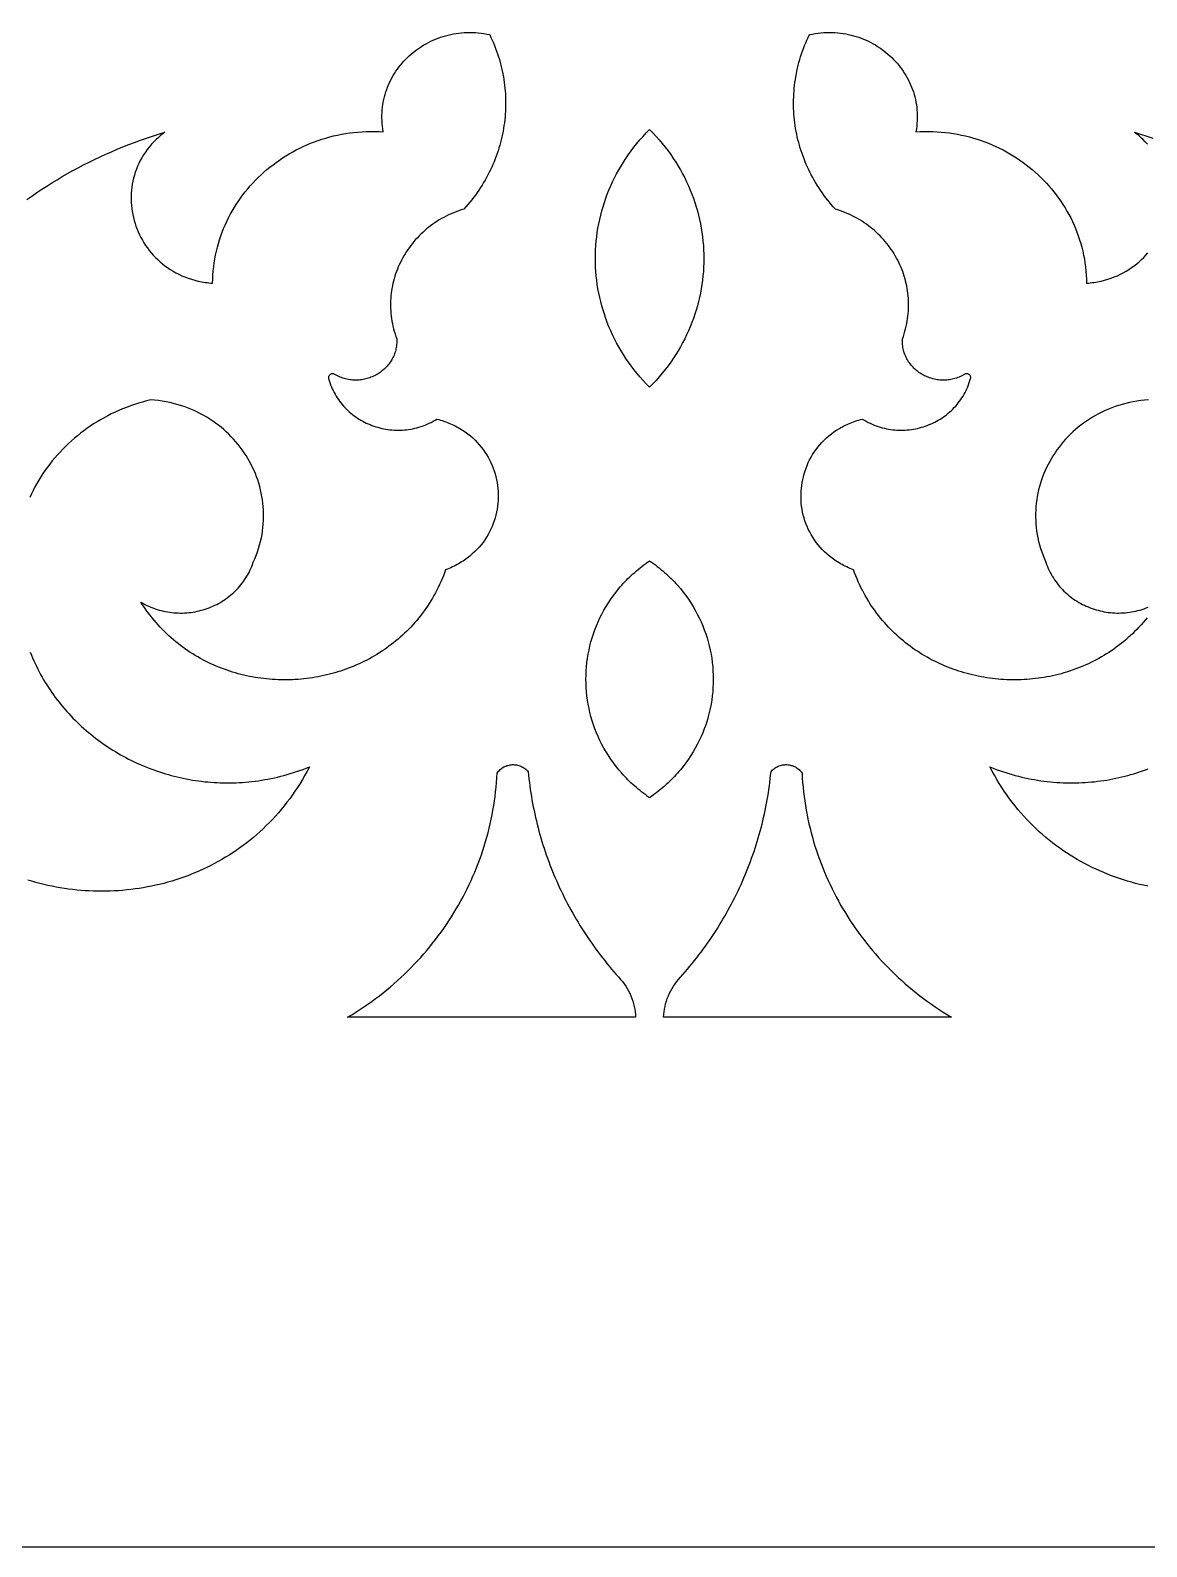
# Model space of a CAD drawing. Extents: x -167 to 167, y -60 to 60.
# Drawn here: x -65.1 to -22.9, y -60 to -2.7 of the extents above; entities that cross this region are included whole.
import ezdxf

# ---------------------------------------------------------------- set-up
doc = ezdxf.new("R2010")
doc.units = 0
doc.header["$MEASUREMENT"] = 0
doc.layers.add('LAYER_1', color=18, linetype='CONTINUOUS')

msp = doc.modelspace()

# ---------------------------------------------------------------- linework, layer by layer
at = {"layer": 'LAYER_1'}
for points in [[(166.732, -60), (166.732, 60), (-166.732, 60), (-166.732, -60)], [(-41.558, -6.59), (-41.436, -6.721), (-41.318, -6.854), (-41.204, -6.989), (-41.094, -7.126), (-40.988, -7.265), (-40.886, -7.406), (-40.788, -7.548), (-40.694, -7.693), (-40.604, -7.839), (-40.518, -7.987), (-40.436, -8.136), (-40.358, -8.287), (-40.284, -8.439), (-40.214, -8.592), (-40.148, -8.747), (-40.086, -8.902), (-40.028, -9.059), (-39.974, -9.217), (-39.924, -9.376), (-39.878, -9.536), (-39.836, -9.696), (-39.798, -9.857), (-39.764, -10.019), (-39.733, -10.182), (-39.707, -10.345), (-39.685, -10.508), (-39.667, -10.672), (-39.653, -10.836), (-39.643, -11), (-39.637, -11.165), (-39.635, -11.329), (-39.637, -11.494), (-39.643, -11.658), (-39.653, -11.822), (-39.667, -11.986), (-39.685, -12.15), (-39.707, -12.314), (-39.733, -12.477), (-39.764, -12.639), (-39.798, -12.801), (-39.836, -12.962), (-39.878, -13.123), (-39.924, -13.282), (-39.974, -13.441), (-40.028, -13.599), (-40.086, -13.756), (-40.148, -13.912), (-40.214, -14.066), (-40.284, -14.22), (-40.358, -14.372), (-40.436, -14.522), (-40.518, -14.672), (-40.604, -14.819), (-40.694, -14.965), (-40.788, -15.11), (-40.886, -15.253), (-40.988, -15.393), (-41.094, -15.532), (-41.204, -15.669), (-41.318, -15.804), (-41.436, -15.937), (-41.558, -16.068), (-41.684, -16.197), (-41.81, -16.068), (-41.932, -15.937), (-42.05, -15.804), (-42.165, -15.669), (-42.275, -15.532), (-42.381, -15.393), (-42.483, -15.253), (-42.581, -15.11), (-42.675, -14.965), (-42.765, -14.819), (-42.851, -14.672), (-42.933, -14.522), (-43.011, -14.372), (-43.085, -14.22), (-43.155, -14.066), (-43.221, -13.912), (-43.283, -13.756), (-43.341, -13.599), (-43.395, -13.441), (-43.445, -13.282), (-43.491, -13.123), (-43.533, -12.962), (-43.571, -12.801), (-43.605, -12.639), (-43.635, -12.477), (-43.661, -12.314), (-43.683, -12.15), (-43.701, -11.986), (-43.715, -11.822), (-43.725, -11.658), (-43.731, -11.494), (-43.733, -11.329), (-43.731, -11.165), (-43.725, -11), (-43.715, -10.836), (-43.701, -10.672), (-43.683, -10.508), (-43.661, -10.345), (-43.635, -10.182), (-43.605, -10.019), (-43.571, -9.857), (-43.533, -9.696), (-43.491, -9.536), (-43.445, -9.376), (-43.395, -9.217), (-43.341, -9.059), (-43.283, -8.902), (-43.221, -8.747), (-43.155, -8.592), (-43.085, -8.439), (-43.011, -8.287), (-42.933, -8.136), (-42.851, -7.987), (-42.765, -7.839), (-42.675, -7.693), (-42.581, -7.548), (-42.483, -7.406), (-42.381, -7.265), (-42.275, -7.126), (-42.165, -6.989), (-42.05, -6.854), (-41.932, -6.721), (-41.81, -6.59), (-41.684, -6.462)], [(-41.61, -22.804), (-41.536, -22.857), (-41.464, -22.91), (-41.393, -22.964), (-41.323, -23.02), (-41.254, -23.076), (-41.187, -23.132), (-41.12, -23.19), (-41.055, -23.248), (-40.991, -23.307), (-40.928, -23.367), (-40.867, -23.427), (-40.806, -23.488), (-40.747, -23.55), (-40.689, -23.613), (-40.632, -23.676), (-40.521, -23.804), (-40.415, -23.935), (-40.314, -24.068), (-40.218, -24.204), (-40.126, -24.342), (-40.039, -24.481), (-39.957, -24.623), (-39.88, -24.767), (-39.807, -24.912), (-39.739, -25.059), (-39.675, -25.208), (-39.617, -25.358), (-39.562, -25.509), (-39.513, -25.661), (-39.468, -25.815), (-39.429, -25.969), (-39.393, -26.125), (-39.363, -26.281), (-39.337, -26.438), (-39.316, -26.595), (-39.299, -26.753), (-39.288, -26.911), (-39.281, -27.069), (-39.278, -27.228), (-39.281, -27.386), (-39.288, -27.545), (-39.299, -27.703), (-39.316, -27.861), (-39.337, -28.018), (-39.363, -28.175), (-39.393, -28.331), (-39.429, -28.486), (-39.468, -28.641), (-39.513, -28.794), (-39.562, -28.947), (-39.617, -29.098), (-39.675, -29.248), (-39.739, -29.397), (-39.807, -29.544), (-39.88, -29.689), (-39.957, -29.833), (-40.039, -29.974), (-40.126, -30.114), (-40.218, -30.252), (-40.314, -30.387), (-40.415, -30.521), (-40.521, -30.652), (-40.576, -30.716), (-40.632, -30.78), (-40.689, -30.843), (-40.747, -30.906), (-40.806, -30.968), (-40.867, -31.029), (-40.928, -31.089), (-40.991, -31.149), (-41.055, -31.208), (-41.12, -31.266), (-41.187, -31.324), (-41.254, -31.38), (-41.323, -31.436), (-41.393, -31.491), (-41.464, -31.546), (-41.536, -31.599), (-41.61, -31.652), (-41.684, -31.703), (-41.759, -31.652), (-41.832, -31.599), (-41.905, -31.546), (-41.976, -31.491), (-42.046, -31.436), (-42.114, -31.38), (-42.182, -31.324), (-42.248, -31.266), (-42.313, -31.208), (-42.378, -31.149), (-42.44, -31.089), (-42.502, -31.029), (-42.563, -30.968), (-42.622, -30.906), (-42.68, -30.843), (-42.737, -30.78), (-42.847, -30.652), (-42.953, -30.521), (-43.054, -30.387), (-43.151, -30.252), (-43.242, -30.114), (-43.329, -29.974), (-43.411, -29.833), (-43.489, -29.689), (-43.562, -29.544), (-43.63, -29.397), (-43.693, -29.248), (-43.752, -29.098), (-43.806, -28.947), (-43.856, -28.794), (-43.9, -28.641), (-43.94, -28.486), (-43.975, -28.331), (-44.006, -28.175), (-44.032, -28.018), (-44.053, -27.861), (-44.069, -27.703), (-44.081, -27.545), (-44.088, -27.386), (-44.09, -27.228), (-44.088, -27.069), (-44.081, -26.911), (-44.069, -26.753), (-44.053, -26.595), (-44.032, -26.438), (-44.006, -26.281), (-43.975, -26.125), (-43.94, -25.969), (-43.9, -25.815), (-43.856, -25.661), (-43.806, -25.509), (-43.752, -25.358), (-43.693, -25.208), (-43.63, -25.059), (-43.562, -24.912), (-43.489, -24.767), (-43.411, -24.623), (-43.329, -24.481), (-43.242, -24.342), (-43.151, -24.204), (-43.054, -24.068), (-42.953, -23.935), (-42.847, -23.804), (-42.793, -23.74), (-42.737, -23.676), (-42.68, -23.613), (-42.622, -23.55), (-42.563, -23.488), (-42.502, -23.427), (-42.44, -23.367), (-42.378, -23.307), (-42.313, -23.248), (-42.248, -23.19), (-42.182, -23.132), (-42.114, -23.076), (-42.046, -23.02), (-41.976, -22.964), (-41.905, -22.91), (-41.832, -22.857), (-41.759, -22.804), (-41.684, -22.752)], [(-46.792, -30.456), (-46.751, -30.46), (-46.709, -30.466), (-46.668, -30.474), (-46.628, -30.485), (-46.588, -30.498), (-46.549, -30.513), (-46.511, -30.531), (-46.473, -30.551), (-46.437, -30.573), (-46.401, -30.598), (-46.368, -30.625), (-46.335, -30.655), (-46.304, -30.686), (-46.274, -30.72), (-46.261, -30.855), (-46.246, -30.989), (-46.23, -31.123), (-46.213, -31.256), (-46.194, -31.39), (-46.174, -31.523), (-46.153, -31.655), (-46.13, -31.788), (-46.106, -31.92), (-46.08, -32.052), (-46.054, -32.184), (-46.025, -32.315), (-45.996, -32.446), (-45.965, -32.576), (-45.933, -32.707), (-45.9, -32.837), (-45.866, -32.966), (-45.83, -33.095), (-45.793, -33.224), (-45.754, -33.353), (-45.715, -33.481), (-45.674, -33.608), (-45.631, -33.735), (-45.588, -33.862), (-45.543, -33.989), (-45.497, -34.114), (-45.45, -34.24), (-45.401, -34.365), (-45.351, -34.489), (-45.3, -34.614), (-45.248, -34.737), (-45.194, -34.86), (-45.14, -34.983), (-45.084, -35.105), (-45.027, -35.226), (-44.968, -35.347), (-44.908, -35.468), (-44.848, -35.588), (-44.785, -35.707), (-44.722, -35.826), (-44.658, -35.944), (-44.592, -36.062), (-44.525, -36.179), (-44.457, -36.296), (-44.388, -36.412), (-44.317, -36.527), (-44.246, -36.642), (-44.173, -36.756), (-44.099, -36.869), (-44.024, -36.982), (-43.947, -37.094), (-43.87, -37.205), (-43.791, -37.316), (-43.712, -37.426), (-43.631, -37.535), (-43.549, -37.644), (-43.465, -37.752), (-43.381, -37.859), (-43.295, -37.966), (-43.209, -38.072), (-43.121, -38.177), (-43.032, -38.281), (-42.942, -38.385), (-42.851, -38.487), (-42.78, -38.567), (-42.712, -38.649), (-42.649, -38.734), (-42.589, -38.821), (-42.534, -38.91), (-42.483, -39.001), (-42.436, -39.094), (-42.393, -39.19), (-42.355, -39.286), (-42.321, -39.385), (-42.292, -39.485), (-42.267, -39.586), (-42.246, -39.688), (-42.231, -39.791), (-42.22, -39.895), (-42.214, -40), (-53.098, -40), (-52.942, -39.905), (-52.787, -39.809), (-52.635, -39.71), (-52.484, -39.609), (-52.335, -39.507), (-52.188, -39.402), (-52.043, -39.295), (-51.9, -39.186), (-51.759, -39.076), (-51.62, -38.963), (-51.482, -38.849), (-51.347, -38.732), (-51.214, -38.614), (-51.082, -38.494), (-50.953, -38.373), (-50.826, -38.249), (-50.701, -38.124), (-50.578, -37.997), (-50.457, -37.869), (-50.338, -37.738), (-50.222, -37.607), (-50.107, -37.473), (-49.995, -37.338), (-49.885, -37.202), (-49.777, -37.064), (-49.671, -36.924), (-49.567, -36.783), (-49.466, -36.641), (-49.367, -36.497), (-49.27, -36.352), (-49.176, -36.205), (-49.084, -36.058), (-48.994, -35.908), (-48.906, -35.758), (-48.821, -35.606), (-48.738, -35.453), (-48.658, -35.299), (-48.58, -35.144), (-48.505, -34.987), (-48.431, -34.829), (-48.361, -34.671), (-48.292, -34.511), (-48.227, -34.35), (-48.163, -34.188), (-48.103, -34.025), (-48.045, -33.861), (-47.989, -33.696), (-47.936, -33.531), (-47.885, -33.364), (-47.837, -33.196), (-47.792, -33.028), (-47.749, -32.859), (-47.709, -32.689), (-47.672, -32.518), (-47.637, -32.347), (-47.605, -32.175), (-47.576, -32.002), (-47.549, -31.828), (-47.525, -31.654), (-47.504, -31.479), (-47.486, -31.304), (-47.47, -31.128), (-47.457, -30.951), (-47.447, -30.774), (-47.421, -30.738), (-47.394, -30.703), (-47.364, -30.671), (-47.333, -30.641), (-47.3, -30.613), (-47.266, -30.587), (-47.231, -30.564), (-47.195, -30.543), (-47.157, -30.524), (-47.119, -30.507), (-47.08, -30.493), (-47.04, -30.481), (-46.999, -30.471), (-46.958, -30.463), (-46.917, -30.458), (-46.875, -30.455), (-46.834, -30.454)], [(-36.493, -30.455), (-36.452, -30.458), (-36.41, -30.463), (-36.369, -30.471), (-36.329, -30.481), (-36.289, -30.493), (-36.25, -30.507), (-36.212, -30.524), (-36.174, -30.543), (-36.138, -30.564), (-36.102, -30.587), (-36.068, -30.613), (-36.036, -30.641), (-36.005, -30.671), (-35.975, -30.703), (-35.947, -30.738), (-35.922, -30.774), (-35.912, -30.951), (-35.899, -31.128), (-35.883, -31.304), (-35.865, -31.479), (-35.844, -31.654), (-35.82, -31.828), (-35.793, -32.002), (-35.764, -32.175), (-35.732, -32.347), (-35.697, -32.518), (-35.659, -32.689), (-35.619, -32.859), (-35.577, -33.028), (-35.531, -33.196), (-35.483, -33.364), (-35.433, -33.531), (-35.38, -33.696), (-35.324, -33.861), (-35.266, -34.025), (-35.205, -34.188), (-35.142, -34.35), (-35.076, -34.511), (-35.008, -34.671), (-34.937, -34.829), (-34.864, -34.987), (-34.789, -35.144), (-34.711, -35.299), (-34.63, -35.453), (-34.547, -35.606), (-34.462, -35.758), (-34.375, -35.908), (-34.285, -36.058), (-34.193, -36.205), (-34.098, -36.352), (-34.002, -36.497), (-33.903, -36.641), (-33.801, -36.783), (-33.698, -36.924), (-33.592, -37.064), (-33.484, -37.202), (-33.374, -37.338), (-33.262, -37.473), (-33.147, -37.607), (-33.03, -37.738), (-32.912, -37.869), (-32.791, -37.997), (-32.668, -38.124), (-32.543, -38.249), (-32.415, -38.373), (-32.286, -38.494), (-32.155, -38.614), (-32.022, -38.732), (-31.886, -38.849), (-31.749, -38.963), (-31.61, -39.076), (-31.469, -39.186), (-31.326, -39.295), (-31.18, -39.402), (-31.034, -39.507), (-30.885, -39.609), (-30.734, -39.71), (-30.581, -39.809), (-30.427, -39.905), (-30.271, -40), (-41.155, -40), (-41.149, -39.895), (-41.138, -39.791), (-41.122, -39.688), (-41.102, -39.586), (-41.077, -39.485), (-41.048, -39.385), (-41.014, -39.286), (-40.976, -39.19), (-40.933, -39.094), (-40.886, -39.001), (-40.835, -38.91), (-40.78, -38.821), (-40.72, -38.734), (-40.657, -38.649), (-40.589, -38.567), (-40.518, -38.487), (-40.426, -38.385), (-40.336, -38.281), (-40.248, -38.177), (-40.16, -38.072), (-40.073, -37.966), (-39.988, -37.859), (-39.903, -37.752), (-39.82, -37.644), (-39.738, -37.535), (-39.657, -37.426), (-39.577, -37.316), (-39.499, -37.205), (-39.421, -37.094), (-39.345, -36.982), (-39.27, -36.869), (-39.196, -36.756), (-39.123, -36.642), (-39.051, -36.527), (-38.981, -36.412), (-38.912, -36.296), (-38.844, -36.179), (-38.777, -36.062), (-38.711, -35.944), (-38.646, -35.826), (-38.583, -35.707), (-38.521, -35.588), (-38.46, -35.468), (-38.401, -35.347), (-38.342, -35.226), (-38.285, -35.105), (-38.229, -34.983), (-38.174, -34.86), (-38.121, -34.737), (-38.068, -34.614), (-38.017, -34.489), (-37.968, -34.365), (-37.919, -34.24), (-37.872, -34.114), (-37.826, -33.989), (-37.781, -33.862), (-37.737, -33.735), (-37.695, -33.608), (-37.654, -33.481), (-37.614, -33.353), (-37.576, -33.224), (-37.539, -33.095), (-37.503, -32.966), (-37.468, -32.837), (-37.435, -32.707), (-37.403, -32.576), (-37.373, -32.446), (-37.343, -32.315), (-37.315, -32.184), (-37.288, -32.052), (-37.263, -31.92), (-37.239, -31.788), (-37.216, -31.655), (-37.195, -31.523), (-37.175, -31.39), (-37.156, -31.256), (-37.138, -31.123), (-37.122, -30.989), (-37.108, -30.855), (-37.094, -30.72), (-37.065, -30.686), (-37.034, -30.655), (-37.001, -30.625), (-36.967, -30.598), (-36.932, -30.573), (-36.896, -30.551), (-36.858, -30.531), (-36.82, -30.513), (-36.781, -30.498), (-36.741, -30.485), (-36.7, -30.474), (-36.659, -30.466), (-36.618, -30.46), (-36.577, -30.456), (-36.535, -30.454)]]:
    msp.add_lwpolyline(points, close=True, dxfattribs=at)
for points in [[(-65.223, -9.1), (-65.038, -8.971), (-64.851, -8.843), (-64.663, -8.718), (-64.472, -8.594), (-64.279, -8.473), (-64.084, -8.355), (-63.887, -8.238), (-63.688, -8.124), (-63.488, -8.012), (-63.285, -7.903), (-63.08, -7.796), (-62.873, -7.691), (-62.665, -7.589), (-62.454, -7.489), (-62.242, -7.392), (-62.027, -7.297), (-61.811, -7.205), (-61.593, -7.115), (-61.373, -7.028), (-61.151, -6.944), (-60.927, -6.862), (-60.702, -6.783), (-60.475, -6.706), (-60.245, -6.632), (-60.015, -6.561), (-60.07, -6.604), (-60.124, -6.647), (-60.176, -6.691), (-60.227, -6.736), (-60.277, -6.781), (-60.326, -6.827), (-60.42, -6.921), (-60.509, -7.016), (-60.592, -7.114), (-60.671, -7.214), (-60.745, -7.316), (-60.813, -7.419), (-60.877, -7.525), (-60.937, -7.631), (-60.991, -7.739), (-61.041, -7.849), (-61.086, -7.959), (-61.126, -8.071), (-61.162, -8.183), (-61.193, -8.296), (-61.22, -8.41), (-61.242, -8.525), (-61.259, -8.639), (-61.273, -8.754), (-61.282, -8.87), (-61.286, -8.985), (-61.286, -9.1), (-61.282, -9.216), (-61.274, -9.33), (-61.261, -9.445), (-61.245, -9.559), (-61.224, -9.672), (-61.199, -9.784), (-61.17, -9.896), (-61.137, -10.006), (-61.101, -10.115), (-61.06, -10.223), (-61.015, -10.33), (-60.967, -10.435), (-60.914, -10.539), (-60.858, -10.64), (-60.798, -10.74), (-60.735, -10.838), (-60.668, -10.933), (-60.597, -11.027), (-60.523, -11.118), (-60.445, -11.206), (-60.363, -11.292), (-60.279, -11.375), (-60.19, -11.456), (-60.099, -11.533), (-60.004, -11.607), (-59.906, -11.678), (-59.804, -11.746), (-59.699, -11.81), (-59.591, -11.871), (-59.48, -11.928), (-59.366, -11.981), (-59.249, -12.03), (-59.128, -12.075), (-59.005, -12.116), (-58.879, -12.152), (-58.749, -12.185), (-58.684, -12.199), (-58.617, -12.212), (-58.55, -12.224), (-58.482, -12.235), (-58.414, -12.245), (-58.345, -12.253), (-58.275, -12.26), (-58.204, -12.266), (-58.2, -12.11), (-58.192, -11.956), (-58.18, -11.803), (-58.163, -11.65), (-58.143, -11.499), (-58.118, -11.35), (-58.09, -11.201), (-58.058, -11.054), (-58.022, -10.909), (-57.982, -10.765), (-57.938, -10.622), (-57.891, -10.481), (-57.84, -10.342), (-57.786, -10.204), (-57.728, -10.069), (-57.667, -9.935), (-57.602, -9.802), (-57.534, -9.672), (-57.462, -9.543), (-57.388, -9.417), (-57.31, -9.292), (-57.229, -9.17), (-57.145, -9.05), (-57.059, -8.932), (-56.969, -8.816), (-56.876, -8.702), (-56.78, -8.591), (-56.682, -8.482), (-56.581, -8.375), (-56.477, -8.271), (-56.371, -8.17), (-56.262, -8.071), (-56.15, -7.974), (-56.036, -7.881), (-55.92, -7.789), (-55.801, -7.701), (-55.681, -7.616), (-55.557, -7.533), (-55.432, -7.453), (-55.305, -7.376), (-55.175, -7.303), (-55.043, -7.232), (-54.91, -7.164), (-54.774, -7.1), (-54.637, -7.038), (-54.498, -6.98), (-54.357, -6.925), (-54.215, -6.874), (-54.07, -6.826), (-53.925, -6.781), (-53.777, -6.74), (-53.629, -6.702), (-53.479, -6.668), (-53.327, -6.638), (-53.174, -6.611), (-53.02, -6.588), (-52.865, -6.569), (-52.709, -6.553), (-52.551, -6.541), (-52.393, -6.534), (-52.233, -6.53), (-52.073, -6.53), (-51.912, -6.535), (-51.75, -6.543), (-51.767, -6.438), (-51.781, -6.333), (-51.792, -6.229), (-51.798, -6.125), (-51.802, -6.023), (-51.802, -5.92), (-51.798, -5.819), (-51.791, -5.718), (-51.781, -5.619), (-51.768, -5.52), (-51.752, -5.422), (-51.732, -5.325), (-51.709, -5.229), (-51.684, -5.134), (-51.655, -5.041), (-51.623, -4.948), (-51.589, -4.857), (-51.552, -4.768), (-51.512, -4.679), (-51.469, -4.592), (-51.424, -4.506), (-51.376, -4.422), (-51.326, -4.34), (-51.273, -4.258), (-51.217, -4.179), (-51.16, -4.101), (-51.1, -4.025), (-51.037, -3.951), (-50.973, -3.879), (-50.906, -3.808), (-50.837, -3.74), (-50.767, -3.673), (-50.694, -3.609), (-50.619, -3.546), (-50.542, -3.486), (-50.464, -3.427), (-50.383, -3.371), (-50.301, -3.318), (-50.217, -3.266), (-50.132, -3.217), (-50.045, -3.171), (-49.957, -3.126), (-49.867, -3.085), (-49.775, -3.045), (-49.682, -3.009), (-49.588, -2.975), (-49.493, -2.944), (-49.396, -2.915), (-49.299, -2.89), (-49.2, -2.867), (-49.1, -2.847), (-48.999, -2.83), (-48.897, -2.816), (-48.794, -2.805), (-48.691, -2.797), (-48.586, -2.793), (-48.481, -2.791), (-48.376, -2.793), (-48.269, -2.798), (-48.162, -2.806), (-48.055, -2.818), (-47.947, -2.833), (-47.839, -2.852), (-47.73, -2.874), (-47.68, -2.977), (-47.633, -3.08), (-47.588, -3.184), (-47.545, -3.288), (-47.504, -3.393), (-47.466, -3.498), (-47.429, -3.604), (-47.394, -3.71), (-47.362, -3.817), (-47.332, -3.924), (-47.303, -4.031), (-47.277, -4.139), (-47.253, -4.246), (-47.231, -4.354), (-47.211, -4.463), (-47.194, -4.571), (-47.178, -4.68), (-47.164, -4.788), (-47.153, -4.897), (-47.143, -5.006), (-47.136, -5.115), (-47.13, -5.224), (-47.127, -5.333), (-47.126, -5.442), (-47.126, -5.551), (-47.129, -5.66), (-47.134, -5.768), (-47.141, -5.877), (-47.15, -5.985), (-47.161, -6.093), (-47.174, -6.201), (-47.189, -6.309), (-47.205, -6.416), (-47.224, -6.524), (-47.245, -6.63), (-47.268, -6.737), (-47.293, -6.843), (-47.32, -6.949), (-47.349, -7.054), (-47.38, -7.159), (-47.413, -7.263), (-47.448, -7.367), (-47.484, -7.47), (-47.523, -7.573), (-47.564, -7.675), (-47.607, -7.776), (-47.651, -7.877), (-47.698, -7.977), (-47.746, -8.076), (-47.797, -8.175), (-47.849, -8.273), (-47.904, -8.37), (-47.96, -8.466), (-48.018, -8.562), (-48.078, -8.656), (-48.14, -8.75), (-48.204, -8.843), (-48.27, -8.934), (-48.338, -9.025), (-48.408, -9.115), (-48.479, -9.204), (-48.553, -9.291), (-48.628, -9.378), (-48.706, -9.464), (-48.805, -9.495), (-48.904, -9.529), (-49, -9.565), (-49.096, -9.603), (-49.19, -9.643), (-49.282, -9.686), (-49.372, -9.73), (-49.461, -9.777), (-49.549, -9.825), (-49.635, -9.876), (-49.719, -9.928), (-49.801, -9.982), (-49.882, -10.039), (-49.961, -10.096), (-50.038, -10.156), (-50.114, -10.217), (-50.187, -10.28), (-50.259, -10.345), (-50.329, -10.411), (-50.397, -10.479), (-50.464, -10.548), (-50.528, -10.619), (-50.591, -10.691), (-50.651, -10.765), (-50.71, -10.839), (-50.766, -10.916), (-50.821, -10.993), (-50.874, -11.072), (-50.924, -11.151), (-50.973, -11.232), (-51.019, -11.314), (-51.063, -11.397), (-51.105, -11.482), (-51.145, -11.567), (-51.183, -11.653), (-51.219, -11.739), (-51.252, -11.827), (-51.284, -11.916), (-51.313, -12.005), (-51.339, -12.095), (-51.364, -12.186), (-51.386, -12.277), (-51.405, -12.369), (-51.423, -12.462), (-51.438, -12.555), (-51.45, -12.648), (-51.461, -12.742), (-51.468, -12.837), (-51.474, -12.932), (-51.476, -13.027), (-51.477, -13.122), (-51.474, -13.218), (-51.469, -13.313), (-51.462, -13.409), (-51.452, -13.505), (-51.44, -13.602), (-51.424, -13.698), (-51.406, -13.794), (-51.386, -13.89), (-51.363, -13.986), (-51.337, -14.082), (-51.308, -14.178), (-51.276, -14.273), (-51.242, -14.368), (-51.24, -14.424), (-51.241, -14.478), (-51.243, -14.532), (-51.247, -14.585), (-51.253, -14.638), (-51.261, -14.69), (-51.271, -14.741), (-51.282, -14.791), (-51.296, -14.841), (-51.311, -14.89), (-51.327, -14.938), (-51.346, -14.985), (-51.365, -15.031), (-51.387, -15.076), (-51.41, -15.121), (-51.434, -15.164), (-51.46, -15.207), (-51.487, -15.248), (-51.516, -15.289), (-51.545, -15.328), (-51.577, -15.367), (-51.609, -15.404), (-51.643, -15.44), (-51.677, -15.475), (-51.713, -15.509), (-51.75, -15.542), (-51.788, -15.574), (-51.827, -15.605), (-51.867, -15.634), (-51.908, -15.662), (-51.95, -15.689), (-51.993, -15.714), (-52.036, -15.738), (-52.081, -15.761), (-52.126, -15.783), (-52.172, -15.803), (-52.218, -15.821), (-52.265, -15.839), (-52.313, -15.855), (-52.361, -15.869), (-52.41, -15.882), (-52.459, -15.893), (-52.508, -15.903), (-52.559, -15.911), (-52.609, -15.918), (-52.66, -15.923), (-52.711, -15.927), (-52.762, -15.928), (-52.813, -15.929), (-52.865, -15.927), (-52.917, -15.924), (-52.968, -15.919), (-53.02, -15.912), (-53.072, -15.904), (-53.124, -15.893), (-53.176, -15.881), (-53.228, -15.867), (-53.279, -15.852), (-53.331, -15.834), (-53.382, -15.814), (-53.433, -15.793), (-53.484, -15.769), (-53.534, -15.744), (-53.584, -15.716), (-53.605, -15.704), (-53.627, -15.695), (-53.65, -15.69), (-53.672, -15.688), (-53.694, -15.69), (-53.715, -15.694), (-53.736, -15.702), (-53.755, -15.712), (-53.772, -15.725), (-53.787, -15.74), (-53.8, -15.757), (-53.81, -15.775), (-53.818, -15.796), (-53.822, -15.818), (-53.822, -15.841), (-53.818, -15.864), (-53.795, -15.944), (-53.77, -16.023), (-53.743, -16.1), (-53.713, -16.176), (-53.681, -16.25), (-53.647, -16.323), (-53.611, -16.394), (-53.573, -16.464), (-53.533, -16.532), (-53.491, -16.598), (-53.448, -16.664), (-53.402, -16.727), (-53.354, -16.789), (-53.305, -16.849), (-53.254, -16.908), (-53.202, -16.965), (-53.148, -17.021), (-53.092, -17.074), (-53.035, -17.126), (-52.976, -17.176), (-52.917, -17.225), (-52.855, -17.272), (-52.793, -17.317), (-52.729, -17.36), (-52.664, -17.401), (-52.598, -17.441), (-52.53, -17.478), (-52.462, -17.514), (-52.393, -17.548), (-52.323, -17.58), (-52.251, -17.61), (-52.179, -17.638), (-52.107, -17.664), (-52.033, -17.688), (-51.959, -17.71), (-51.884, -17.731), (-51.808, -17.749), (-51.732, -17.765), (-51.656, -17.779), (-51.579, -17.79), (-51.501, -17.8), (-51.424, -17.808), (-51.345, -17.813), (-51.267, -17.816), (-51.189, -17.818), (-51.11, -17.816), (-51.031, -17.813), (-50.952, -17.807), (-50.873, -17.8), (-50.794, -17.789), (-50.716, -17.777), (-50.637, -17.762), (-50.559, -17.745), (-50.48, -17.726), (-50.402, -17.704), (-50.325, -17.68), (-50.248, -17.653), (-50.171, -17.624), (-50.094, -17.593), (-50.019, -17.559), (-49.943, -17.522), (-49.869, -17.483), (-49.795, -17.442), (-49.722, -17.398), (-49.654, -17.416), (-49.587, -17.436), (-49.521, -17.456), (-49.457, -17.478), (-49.393, -17.5), (-49.33, -17.524), (-49.268, -17.549), (-49.207, -17.575), (-49.147, -17.601), (-49.088, -17.629), (-49.03, -17.658), (-48.974, -17.688), (-48.918, -17.718), (-48.863, -17.75), (-48.756, -17.816), (-48.653, -17.885), (-48.554, -17.958), (-48.46, -18.034), (-48.369, -18.113), (-48.282, -18.195), (-48.2, -18.28), (-48.121, -18.367), (-48.046, -18.457), (-47.976, -18.55), (-47.91, -18.645), (-47.847, -18.741), (-47.789, -18.84), (-47.735, -18.941), (-47.685, -19.043), (-47.639, -19.147), (-47.597, -19.253), (-47.559, -19.359), (-47.526, -19.467), (-47.496, -19.576), (-47.471, -19.686), (-47.45, -19.797), (-47.433, -19.908), (-47.42, -20.02), (-47.412, -20.132), (-47.407, -20.244), (-47.407, -20.357), (-47.411, -20.469), (-47.42, -20.581), (-47.432, -20.693), (-47.449, -20.804), (-47.47, -20.915), (-47.495, -21.025), (-47.524, -21.134), (-47.558, -21.243), (-47.596, -21.35), (-47.638, -21.455), (-47.685, -21.56), (-47.736, -21.663), (-47.791, -21.764), (-47.85, -21.863), (-47.914, -21.96), (-47.982, -22.056), (-48.054, -22.149), (-48.131, -22.239), (-48.212, -22.328), (-48.298, -22.413), (-48.388, -22.496), (-48.482, -22.576), (-48.58, -22.652), (-48.631, -22.69), (-48.683, -22.726), (-48.736, -22.762), (-48.791, -22.796), (-48.846, -22.83), (-48.902, -22.863), (-48.96, -22.895), (-49.019, -22.926), (-49.078, -22.957), (-49.139, -22.986), (-49.201, -23.014), (-49.264, -23.042), (-49.328, -23.068), (-49.394, -23.093), (-49.436, -23.208), (-49.48, -23.321), (-49.525, -23.432), (-49.573, -23.542), (-49.622, -23.651), (-49.674, -23.758), (-49.726, -23.863), (-49.781, -23.967), (-49.837, -24.069), (-49.895, -24.17), (-49.955, -24.269), (-50.016, -24.366), (-50.079, -24.462), (-50.143, -24.557), (-50.209, -24.649), (-50.276, -24.741), (-50.345, -24.83), (-50.415, -24.918), (-50.487, -25.005), (-50.56, -25.09), (-50.635, -25.173), (-50.71, -25.255), (-50.788, -25.335), (-50.866, -25.414), (-50.946, -25.491), (-51.026, -25.566), (-51.109, -25.64), (-51.192, -25.712), (-51.276, -25.782), (-51.362, -25.851), (-51.448, -25.918), (-51.536, -25.984), (-51.625, -26.048), (-51.715, -26.111), (-51.805, -26.171), (-51.897, -26.231), (-51.99, -26.288), (-52.084, -26.344), (-52.178, -26.398), (-52.273, -26.451), (-52.37, -26.502), (-52.467, -26.551), (-52.564, -26.599), (-52.663, -26.645), (-52.762, -26.689), (-52.862, -26.732), (-52.963, -26.773), (-53.064, -26.812), (-53.166, -26.85), (-53.268, -26.886), (-53.372, -26.92), (-53.475, -26.953), (-53.579, -26.984), (-53.684, -27.013), (-53.789, -27.041), (-53.895, -27.067), (-54, -27.091), (-54.107, -27.114), (-54.213, -27.134), (-54.32, -27.154), (-54.428, -27.171), (-54.535, -27.187), (-54.643, -27.201), (-54.751, -27.213), (-54.86, -27.224), (-54.968, -27.233), (-55.077, -27.24), (-55.185, -27.245), (-55.294, -27.249), (-55.403, -27.251), (-55.512, -27.251), (-55.621, -27.25), (-55.73, -27.247), (-55.838, -27.242), (-55.947, -27.235), (-56.056, -27.227), (-56.164, -27.217), (-56.273, -27.205), (-56.381, -27.191), (-56.489, -27.176), (-56.597, -27.159), (-56.704, -27.14), (-56.812, -27.119), (-56.919, -27.096), (-57.025, -27.072), (-57.132, -27.046), (-57.237, -27.018), (-57.343, -26.989), (-57.448, -26.958), (-57.553, -26.924), (-57.657, -26.89), (-57.76, -26.853), (-57.863, -26.814), (-57.966, -26.774), (-58.067, -26.732), (-58.169, -26.688), (-58.269, -26.642), (-58.369, -26.595), (-58.468, -26.546), (-58.567, -26.495), (-58.664, -26.442), (-58.761, -26.387), (-58.857, -26.33), (-58.953, -26.272), (-59.047, -26.212), (-59.141, -26.15), (-59.233, -26.086), (-59.325, -26.02), (-59.415, -25.953), (-59.505, -25.883), (-59.594, -25.812), (-59.681, -25.739), (-59.768, -25.664), (-59.853, -25.587), (-59.937, -25.509), (-60.021, -25.428), (-60.103, -25.346), (-60.183, -25.261), (-60.263, -25.175), (-60.341, -25.087), (-60.418, -24.998), (-60.494, -24.906), (-60.568, -24.812), (-60.641, -24.717), (-60.712, -24.62), (-60.782, -24.52), (-60.851, -24.419), (-60.918, -24.316), (-60.843, -24.359), (-60.767, -24.399), (-60.691, -24.437), (-60.614, -24.473), (-60.537, -24.506), (-60.459, -24.536), (-60.381, -24.565), (-60.302, -24.591), (-60.223, -24.614), (-60.143, -24.636), (-60.064, -24.655), (-59.984, -24.671), (-59.904, -24.686), (-59.824, -24.698), (-59.743, -24.708), (-59.663, -24.716), (-59.583, -24.722), (-59.502, -24.725), (-59.422, -24.726), (-59.342, -24.726), (-59.262, -24.723), (-59.183, -24.717), (-59.104, -24.71), (-59.025, -24.701), (-58.946, -24.69), (-58.868, -24.676), (-58.79, -24.661), (-58.713, -24.643), (-58.637, -24.624), (-58.561, -24.603), (-58.485, -24.579), (-58.411, -24.554), (-58.337, -24.527), (-58.264, -24.497), (-58.191, -24.466), (-58.12, -24.433), (-58.049, -24.398), (-57.98, -24.362), (-57.911, -24.323), (-57.844, -24.283), (-57.778, -24.241), (-57.713, -24.197), (-57.649, -24.151), (-57.586, -24.103), (-57.525, -24.054), (-57.464, -24.003), (-57.406, -23.951), (-57.349, -23.896), (-57.293, -23.84), (-57.239, -23.783), (-57.186, -23.723), (-57.135, -23.662), (-57.086, -23.6), (-57.038, -23.536), (-56.992, -23.47), (-56.948, -23.403), (-56.906, -23.334), (-56.865, -23.263), (-56.827, -23.192), (-56.79, -23.118), (-56.756, -23.043), (-56.724, -22.967), (-56.693, -22.889), (-56.665, -22.81), (-56.608, -22.68), (-56.555, -22.548), (-56.507, -22.417), (-56.464, -22.285), (-56.425, -22.153), (-56.391, -22.021), (-56.361, -21.889), (-56.336, -21.756), (-56.315, -21.624), (-56.299, -21.492), (-56.287, -21.36), (-56.279, -21.229), (-56.275, -21.097), (-56.276, -20.967), (-56.28, -20.836), (-56.289, -20.707), (-56.301, -20.578), (-56.318, -20.45), (-56.339, -20.322), (-56.363, -20.196), (-56.391, -20.07), (-56.423, -19.946), (-56.459, -19.822), (-56.498, -19.7), (-56.541, -19.579), (-56.588, -19.46), (-56.638, -19.342), (-56.692, -19.225), (-56.749, -19.11), (-56.81, -18.997), (-56.873, -18.885), (-56.94, -18.776), (-57.011, -18.668), (-57.084, -18.562), (-57.161, -18.458), (-57.241, -18.356), (-57.324, -18.257), (-57.41, -18.16), (-57.499, -18.065), (-57.59, -17.972), (-57.685, -17.882), (-57.783, -17.795), (-57.883, -17.71), (-57.986, -17.628), (-58.091, -17.549), (-58.199, -17.472), (-58.31, -17.399), (-58.424, -17.328), (-58.539, -17.261), (-58.658, -17.197), (-58.778, -17.136), (-58.901, -17.079), (-59.027, -17.024), (-59.154, -16.974), (-59.284, -16.927), (-59.416, -16.883), (-59.55, -16.844), (-59.685, -16.808), (-59.823, -16.776), (-59.963, -16.747), (-60.105, -16.723), (-60.249, -16.703), (-60.394, -16.687), (-60.542, -16.676), (-60.699, -16.714), (-60.855, -16.756), (-61.009, -16.801), (-61.161, -16.849), (-61.311, -16.901), (-61.459, -16.956), (-61.605, -17.014), (-61.75, -17.075), (-61.892, -17.139), (-62.032, -17.206), (-62.17, -17.276), (-62.306, -17.349), (-62.44, -17.425), (-62.572, -17.503), (-62.702, -17.584), (-62.829, -17.668), (-62.954, -17.755), (-63.077, -17.844), (-63.197, -17.935), (-63.315, -18.03), (-63.43, -18.126), (-63.543, -18.225), (-63.654, -18.326), (-63.762, -18.43), (-63.867, -18.536), (-63.97, -18.644), (-64.071, -18.754), (-64.168, -18.866), (-64.263, -18.981), (-64.355, -19.097), (-64.444, -19.215), (-64.531, -19.335), (-64.615, -19.457), (-64.695, -19.581), (-64.773, -19.706), (-64.848, -19.833), (-64.92, -19.962), (-64.989, -20.093), (-65.055, -20.225), (-65.118, -20.358)], [(-22.875, -24.906), (-22.951, -24.998), (-23.028, -25.087), (-23.106, -25.175), (-23.185, -25.261), (-23.266, -25.346), (-23.348, -25.428), (-23.431, -25.509), (-23.515, -25.587), (-23.601, -25.664), (-23.687, -25.739), (-23.775, -25.812), (-23.864, -25.883), (-23.953, -25.953), (-24.044, -26.02), (-24.136, -26.086), (-24.228, -26.15), (-24.322, -26.212), (-24.416, -26.272), (-24.511, -26.33), (-24.607, -26.387), (-24.704, -26.442), (-24.802, -26.495), (-24.9, -26.546), (-25, -26.595), (-25.099, -26.642), (-25.2, -26.688), (-25.301, -26.732), (-25.403, -26.774), (-25.505, -26.814), (-25.608, -26.853), (-25.712, -26.89), (-25.816, -26.924), (-25.921, -26.958), (-26.026, -26.989), (-26.131, -27.018), (-26.237, -27.046), (-26.343, -27.072), (-26.45, -27.096), (-26.557, -27.119), (-26.664, -27.14), (-26.772, -27.159), (-26.88, -27.176), (-26.988, -27.191), (-27.096, -27.205), (-27.204, -27.217), (-27.313, -27.227), (-27.422, -27.235), (-27.53, -27.242), (-27.639, -27.247), (-27.748, -27.25), (-27.857, -27.251), (-27.966, -27.251), (-28.075, -27.249), (-28.183, -27.245), (-28.292, -27.24), (-28.401, -27.233), (-28.509, -27.224), (-28.617, -27.213), (-28.725, -27.201), (-28.833, -27.187), (-28.941, -27.171), (-29.048, -27.154), (-29.155, -27.134), (-29.262, -27.114), (-29.368, -27.091), (-29.474, -27.067), (-29.58, -27.041), (-29.685, -27.013), (-29.789, -26.984), (-29.894, -26.953), (-29.997, -26.92), (-30.1, -26.886), (-30.203, -26.85), (-30.305, -26.812), (-30.406, -26.773), (-30.507, -26.732), (-30.607, -26.689), (-30.706, -26.645), (-30.804, -26.599), (-30.902, -26.551), (-30.999, -26.502), (-31.095, -26.451), (-31.191, -26.398), (-31.285, -26.344), (-31.379, -26.288), (-31.471, -26.231), (-31.563, -26.171), (-31.654, -26.111), (-31.744, -26.048), (-31.833, -25.984), (-31.92, -25.918), (-32.007, -25.851), (-32.092, -25.782), (-32.177, -25.712), (-32.26, -25.64), (-32.342, -25.566), (-32.423, -25.491), (-32.503, -25.414), (-32.581, -25.335), (-32.658, -25.255), (-32.734, -25.173), (-32.808, -25.09), (-32.882, -25.005), (-32.953, -24.918), (-33.023, -24.83), (-33.092, -24.741), (-33.16, -24.649), (-33.225, -24.557), (-33.29, -24.462), (-33.353, -24.366), (-33.414, -24.269), (-33.473, -24.17), (-33.531, -24.069), (-33.588, -23.967), (-33.642, -23.863), (-33.695, -23.758), (-33.746, -23.651), (-33.796, -23.542), (-33.843, -23.432), (-33.889, -23.321), (-33.933, -23.208), (-33.975, -23.093), (-34.04, -23.068), (-34.105, -23.042), (-34.168, -23.014), (-34.23, -22.986), (-34.29, -22.957), (-34.35, -22.926), (-34.409, -22.895), (-34.466, -22.863), (-34.523, -22.83), (-34.578, -22.796), (-34.632, -22.762), (-34.685, -22.726), (-34.737, -22.69), (-34.788, -22.652), (-34.887, -22.576), (-34.981, -22.496), (-35.071, -22.413), (-35.156, -22.328), (-35.238, -22.239), (-35.314, -22.149), (-35.387, -22.056), (-35.455, -21.96), (-35.518, -21.863), (-35.578, -21.764), (-35.633, -21.663), (-35.684, -21.56), (-35.73, -21.455), (-35.773, -21.35), (-35.811, -21.243), (-35.844, -21.134), (-35.874, -21.025), (-35.899, -20.915), (-35.92, -20.804), (-35.937, -20.693), (-35.949, -20.581), (-35.957, -20.469), (-35.961, -20.357), (-35.961, -20.244), (-35.957, -20.132), (-35.948, -20.02), (-35.935, -19.908), (-35.919, -19.797), (-35.897, -19.686), (-35.872, -19.576), (-35.843, -19.467), (-35.809, -19.359), (-35.772, -19.253), (-35.73, -19.147), (-35.684, -19.043), (-35.634, -18.941), (-35.58, -18.84), (-35.521, -18.741), (-35.459, -18.645), (-35.393, -18.55), (-35.322, -18.457), (-35.248, -18.367), (-35.169, -18.28), (-35.086, -18.195), (-35, -18.113), (-34.909, -18.034), (-34.814, -17.958), (-34.715, -17.885), (-34.613, -17.816), (-34.506, -17.75), (-34.451, -17.718), (-34.395, -17.688), (-34.338, -17.658), (-34.28, -17.629), (-34.221, -17.601), (-34.162, -17.575), (-34.101, -17.549), (-34.039, -17.524), (-33.976, -17.5), (-33.912, -17.478), (-33.847, -17.456), (-33.781, -17.436), (-33.715, -17.416), (-33.647, -17.398), (-33.574, -17.442), (-33.5, -17.483), (-33.425, -17.522), (-33.35, -17.559), (-33.274, -17.593), (-33.198, -17.624), (-33.121, -17.653), (-33.044, -17.68), (-32.966, -17.704), (-32.888, -17.726), (-32.81, -17.745), (-32.732, -17.762), (-32.653, -17.777), (-32.574, -17.789), (-32.495, -17.8), (-32.417, -17.807), (-32.338, -17.813), (-32.259, -17.816), (-32.18, -17.818), (-32.102, -17.816), (-32.023, -17.813), (-31.945, -17.808), (-31.867, -17.8), (-31.79, -17.79), (-31.713, -17.779), (-31.636, -17.765), (-31.56, -17.749), (-31.485, -17.731), (-31.41, -17.71), (-31.336, -17.688), (-31.262, -17.664), (-31.189, -17.638), (-31.117, -17.61), (-31.046, -17.58), (-30.976, -17.548), (-30.907, -17.514), (-30.838, -17.478), (-30.771, -17.441), (-30.705, -17.401), (-30.64, -17.36), (-30.576, -17.317), (-30.513, -17.272), (-30.452, -17.225), (-30.392, -17.176), (-30.334, -17.126), (-30.276, -17.074), (-30.221, -17.021), (-30.167, -16.965), (-30.114, -16.908), (-30.063, -16.849), (-30.014, -16.789), (-29.967, -16.727), (-29.921, -16.664), (-29.877, -16.598), (-29.835, -16.532), (-29.795, -16.464), (-29.757, -16.394), (-29.721, -16.323), (-29.687, -16.25), (-29.656, -16.176), (-29.626, -16.1), (-29.599, -16.023), (-29.573, -15.944), (-29.551, -15.864), (-29.547, -15.841), (-29.547, -15.818), (-29.551, -15.796), (-29.558, -15.775), (-29.569, -15.757), (-29.581, -15.74), (-29.597, -15.725), (-29.614, -15.712), (-29.633, -15.702), (-29.653, -15.694), (-29.675, -15.69), (-29.697, -15.688), (-29.719, -15.69), (-29.741, -15.695), (-29.763, -15.704), (-29.785, -15.716), (-29.835, -15.744), (-29.885, -15.769), (-29.936, -15.793), (-29.987, -15.814), (-30.038, -15.834), (-30.089, -15.852), (-30.141, -15.867), (-30.193, -15.881), (-30.244, -15.893), (-30.296, -15.904), (-30.348, -15.912), (-30.4, -15.919), (-30.452, -15.924), (-30.504, -15.927), (-30.555, -15.929), (-30.607, -15.928), (-30.658, -15.927), (-30.709, -15.923), (-30.76, -15.918), (-30.81, -15.911), (-30.86, -15.903), (-30.91, -15.893), (-30.959, -15.882), (-31.008, -15.869), (-31.056, -15.855), (-31.104, -15.839), (-31.151, -15.821), (-31.197, -15.803), (-31.243, -15.783), (-31.288, -15.761), (-31.332, -15.738), (-31.376, -15.714), (-31.418, -15.689), (-31.46, -15.662), (-31.501, -15.634), (-31.541, -15.605), (-31.58, -15.574), (-31.618, -15.542), (-31.655, -15.509), (-31.691, -15.475), (-31.726, -15.44), (-31.76, -15.404), (-31.792, -15.367), (-31.823, -15.328), (-31.853, -15.289), (-31.882, -15.248), (-31.909, -15.207), (-31.935, -15.164), (-31.959, -15.121), (-31.982, -15.076), (-32.003, -15.031), (-32.023, -14.985), (-32.041, -14.938), (-32.058, -14.89), (-32.073, -14.841), (-32.086, -14.791), (-32.098, -14.741), (-32.107, -14.69), (-32.115, -14.638), (-32.121, -14.585), (-32.126, -14.532), (-32.128, -14.478), (-32.128, -14.424), (-32.126, -14.368), (-32.092, -14.273), (-32.061, -14.178), (-32.032, -14.082), (-32.006, -13.986), (-31.983, -13.89), (-31.962, -13.794), (-31.944, -13.698), (-31.929, -13.602), (-31.917, -13.505), (-31.907, -13.409), (-31.899, -13.313), (-31.894, -13.218), (-31.892, -13.122), (-31.892, -13.027), (-31.895, -12.932), (-31.9, -12.837), (-31.908, -12.742), (-31.918, -12.648), (-31.931, -12.555), (-31.946, -12.462), (-31.963, -12.369), (-31.983, -12.277), (-32.005, -12.186), (-32.029, -12.095), (-32.056, -12.005), (-32.085, -11.916), (-32.116, -11.827), (-32.15, -11.739), (-32.185, -11.653), (-32.223, -11.567), (-32.263, -11.482), (-32.305, -11.397), (-32.35, -11.314), (-32.396, -11.232), (-32.445, -11.151), (-32.495, -11.072), (-32.548, -10.993), (-32.602, -10.916), (-32.659, -10.839), (-32.718, -10.765), (-32.778, -10.691), (-32.841, -10.619), (-32.905, -10.548), (-32.971, -10.479), (-33.04, -10.411), (-33.11, -10.345), (-33.181, -10.28), (-33.255, -10.217), (-33.331, -10.156), (-33.408, -10.096), (-33.487, -10.039), (-33.568, -9.982), (-33.65, -9.928), (-33.734, -9.876), (-33.82, -9.825), (-33.907, -9.777), (-33.996, -9.73), (-34.087, -9.686), (-34.179, -9.643), (-34.273, -9.603), (-34.368, -9.565), (-34.465, -9.529), (-34.563, -9.495), (-34.663, -9.464), (-34.74, -9.378), (-34.816, -9.291), (-34.889, -9.204), (-34.961, -9.115), (-35.031, -9.025), (-35.098, -8.934), (-35.164, -8.843), (-35.228, -8.75), (-35.29, -8.656), (-35.35, -8.562), (-35.409, -8.466), (-35.465, -8.37), (-35.519, -8.273), (-35.572, -8.175), (-35.622, -8.076), (-35.671, -7.977), (-35.717, -7.877), (-35.762, -7.776), (-35.805, -7.675), (-35.845, -7.573), (-35.884, -7.47), (-35.921, -7.367), (-35.956, -7.263), (-35.989, -7.159), (-36.02, -7.054), (-36.049, -6.949), (-36.075, -6.843), (-36.1, -6.737), (-36.123, -6.63), (-36.144, -6.524), (-36.163, -6.416), (-36.18, -6.309), (-36.195, -6.201), (-36.208, -6.093), (-36.219, -5.985), (-36.228, -5.877), (-36.235, -5.768), (-36.239, -5.66), (-36.242, -5.551), (-36.243, -5.442), (-36.242, -5.333), (-36.238, -5.224), (-36.233, -5.115), (-36.225, -5.006), (-36.216, -4.897), (-36.204, -4.788), (-36.191, -4.68), (-36.175, -4.571), (-36.157, -4.463), (-36.137, -4.354), (-36.115, -4.246), (-36.091, -4.139), (-36.065, -4.031), (-36.037, -3.924), (-36.007, -3.817), (-35.974, -3.71), (-35.94, -3.604), (-35.903, -3.498), (-35.864, -3.393), (-35.824, -3.288), (-35.781, -3.184), (-35.735, -3.08), (-35.688, -2.977), (-35.639, -2.874), (-35.53, -2.852), (-35.422, -2.833), (-35.314, -2.818), (-35.206, -2.806), (-35.099, -2.798), (-34.993, -2.793), (-34.887, -2.791), (-34.782, -2.793), (-34.678, -2.797), (-34.574, -2.805), (-34.472, -2.816), (-34.37, -2.83), (-34.269, -2.847), (-34.169, -2.867), (-34.07, -2.89), (-33.972, -2.915), (-33.876, -2.944), (-33.78, -2.975), (-33.686, -3.009), (-33.594, -3.045), (-33.502, -3.085), (-33.412, -3.126), (-33.324, -3.171), (-33.237, -3.217), (-33.151, -3.266), (-33.067, -3.318), (-32.985, -3.371), (-32.905, -3.427), (-32.826, -3.486), (-32.75, -3.546), (-32.675, -3.609), (-32.602, -3.673), (-32.531, -3.74), (-32.462, -3.808), (-32.396, -3.879), (-32.331, -3.951), (-32.269, -4.025), (-32.209, -4.101), (-32.151, -4.179), (-32.096, -4.258), (-32.043, -4.34), (-31.993, -4.422), (-31.945, -4.506), (-31.899, -4.592), (-31.857, -4.679), (-31.817, -4.768), (-31.78, -4.857), (-31.745, -4.948), (-31.714, -5.041), (-31.685, -5.134), (-31.659, -5.229), (-31.637, -5.325), (-31.617, -5.422), (-31.601, -5.52), (-31.587, -5.619), (-31.577, -5.718), (-31.57, -5.819), (-31.567, -5.92), (-31.567, -6.023), (-31.57, -6.125), (-31.577, -6.229), (-31.587, -6.333), (-31.601, -6.438), (-31.619, -6.543), (-31.457, -6.535), (-31.296, -6.53), (-31.135, -6.53), (-30.976, -6.534), (-30.817, -6.541), (-30.66, -6.553), (-30.504, -6.569), (-30.348, -6.588), (-30.194, -6.611), (-30.042, -6.638), (-29.89, -6.668), (-29.74, -6.702), (-29.591, -6.74), (-29.444, -6.781), (-29.298, -6.826), (-29.154, -6.874), (-29.012, -6.925), (-28.871, -6.98), (-28.732, -7.038), (-28.594, -7.1), (-28.459, -7.164), (-28.325, -7.232), (-28.194, -7.303), (-28.064, -7.376), (-27.937, -7.453), (-27.811, -7.533), (-27.688, -7.616), (-27.567, -7.701), (-27.449, -7.789), (-27.332, -7.881), (-27.218, -7.974), (-27.107, -8.071), (-26.998, -8.17), (-26.891, -8.271), (-26.788, -8.375), (-26.687, -8.482), (-26.588, -8.591), (-26.493, -8.702), (-26.4, -8.816), (-26.31, -8.932), (-26.223, -9.05), (-26.139, -9.17), (-26.058, -9.292), (-25.981, -9.417), (-25.906, -9.543), (-25.835, -9.672), (-25.767, -9.802), (-25.702, -9.935), (-25.641, -10.069), (-25.583, -10.204), (-25.529, -10.342), (-25.478, -10.481), (-25.43, -10.622), (-25.387, -10.765), (-25.347, -10.909), (-25.311, -11.054), (-25.279, -11.201), (-25.25, -11.35), (-25.226, -11.499), (-25.205, -11.65), (-25.189, -11.803), (-25.177, -11.956), (-25.169, -12.11), (-25.165, -12.266), (-25.094, -12.26), (-25.024, -12.253), (-24.955, -12.245), (-24.886, -12.235), (-24.818, -12.224), (-24.751, -12.212), (-24.685, -12.199), (-24.619, -12.185), (-24.49, -12.152), (-24.364, -12.116), (-24.24, -12.075), (-24.12, -12.03), (-24.003, -11.981), (-23.889, -11.928), (-23.777, -11.871), (-23.669, -11.81), (-23.565, -11.746), (-23.463, -11.678), (-23.365, -11.607), (-23.27, -11.533), (-23.178, -11.456), (-23.09, -11.375), (-23.005, -11.292), (-22.924, -11.206), (-22.846, -11.118)], [(-22.86, -7.016), (-22.949, -6.921), (-23.042, -6.827), (-23.091, -6.781), (-23.141, -6.736), (-23.193, -6.691), (-23.245, -6.647), (-23.299, -6.604), (-23.354, -6.561), (-23.123, -6.632), (-22.894, -6.706), (-22.667, -6.783)], [(-22.827, -16.676), (-22.974, -16.687), (-23.12, -16.703), (-23.263, -16.723), (-23.405, -16.747), (-23.545, -16.776), (-23.683, -16.808), (-23.819, -16.844), (-23.953, -16.883), (-24.085, -16.927), (-24.215, -16.974), (-24.342, -17.024), (-24.467, -17.079), (-24.59, -17.136), (-24.711, -17.197), (-24.829, -17.261), (-24.945, -17.328), (-25.058, -17.399), (-25.169, -17.472), (-25.277, -17.549), (-25.383, -17.628), (-25.486, -17.71), (-25.586, -17.795), (-25.684, -17.882), (-25.778, -17.972), (-25.87, -18.065), (-25.959, -18.16), (-26.045, -18.257), (-26.128, -18.356), (-26.207, -18.458), (-26.284, -18.562), (-26.358, -18.668), (-26.428, -18.776), (-26.495, -18.885), (-26.559, -18.997), (-26.62, -19.11), (-26.677, -19.225), (-26.73, -19.342), (-26.781, -19.46), (-26.827, -19.579), (-26.87, -19.7), (-26.91, -19.822), (-26.945, -19.946), (-26.977, -20.07), (-27.006, -20.196), (-27.03, -20.322), (-27.051, -20.45), (-27.067, -20.578), (-27.08, -20.707), (-27.089, -20.836), (-27.093, -20.967), (-27.094, -21.097), (-27.09, -21.229), (-27.082, -21.36), (-27.07, -21.492), (-27.053, -21.624), (-27.032, -21.756), (-27.007, -21.889), (-26.978, -22.021), (-26.943, -22.153), (-26.905, -22.285), (-26.861, -22.417), (-26.813, -22.548), (-26.761, -22.68), (-26.703, -22.81), (-26.675, -22.889), (-26.645, -22.967), (-26.613, -23.043), (-26.578, -23.118), (-26.542, -23.192), (-26.503, -23.263), (-26.463, -23.334), (-26.421, -23.403), (-26.377, -23.47), (-26.331, -23.536), (-26.283, -23.6), (-26.234, -23.662), (-26.183, -23.723), (-26.13, -23.783), (-26.076, -23.84), (-26.02, -23.896), (-25.963, -23.951), (-25.904, -24.003), (-25.844, -24.054), (-25.783, -24.103), (-25.72, -24.151), (-25.656, -24.197), (-25.591, -24.241), (-25.525, -24.283), (-25.457, -24.323), (-25.389, -24.362), (-25.319, -24.398), (-25.249, -24.433), (-25.177, -24.466), (-25.105, -24.497), (-25.032, -24.527), (-24.958, -24.554), (-24.883, -24.579), (-24.808, -24.603), (-24.732, -24.624), (-24.656, -24.643), (-24.578, -24.661), (-24.501, -24.676), (-24.423, -24.69), (-24.344, -24.701), (-24.265, -24.71), (-24.186, -24.717), (-24.106, -24.723), (-24.026, -24.726), (-23.946, -24.726), (-23.866, -24.725), (-23.786, -24.722), (-23.706, -24.716), (-23.625, -24.708), (-23.545, -24.698), (-23.465, -24.686), (-23.385, -24.671), (-23.305, -24.655), (-23.225, -24.636), (-23.146, -24.614), (-23.067, -24.591), (-22.988, -24.565), (-22.91, -24.536), (-22.832, -24.506)], [(-65.099, -26.21), (-65.055, -26.318), (-65.01, -26.425), (-64.963, -26.531), (-64.915, -26.636), (-64.865, -26.74), (-64.813, -26.843), (-64.76, -26.946), (-64.705, -27.047), (-64.649, -27.147), (-64.592, -27.246), (-64.533, -27.345), (-64.472, -27.442), (-64.411, -27.538), (-64.347, -27.634), (-64.283, -27.728), (-64.217, -27.821), (-64.149, -27.913), (-64.08, -28.004), (-64.01, -28.094), (-63.939, -28.183), (-63.866, -28.271), (-63.792, -28.358), (-63.717, -28.443), (-63.641, -28.528), (-63.563, -28.611), (-63.484, -28.693), (-63.404, -28.774), (-63.323, -28.854), (-63.241, -28.933), (-63.157, -29.01), (-63.073, -29.087), (-62.987, -29.162), (-62.9, -29.235), (-62.812, -29.308), (-62.723, -29.379), (-62.633, -29.45), (-62.543, -29.518), (-62.451, -29.586), (-62.358, -29.652), (-62.264, -29.717), (-62.169, -29.781), (-62.073, -29.843), (-61.976, -29.904), (-61.879, -29.964), (-61.78, -30.022), (-61.681, -30.079), (-61.581, -30.135), (-61.48, -30.189), (-61.378, -30.242), (-61.275, -30.294), (-61.172, -30.344), (-61.068, -30.393), (-60.963, -30.44), (-60.857, -30.486), (-60.751, -30.53), (-60.644, -30.573), (-60.536, -30.614), (-60.428, -30.654), (-60.319, -30.693), (-60.209, -30.73), (-60.099, -30.765), (-59.988, -30.799), (-59.877, -30.832), (-59.765, -30.863), (-59.652, -30.892), (-59.539, -30.92), (-59.426, -30.946), (-59.312, -30.97), (-59.197, -30.994), (-59.082, -31.015), (-58.967, -31.035), (-58.851, -31.053), (-58.735, -31.07), (-58.618, -31.084), (-58.501, -31.098), (-58.384, -31.109), (-58.267, -31.119), (-58.149, -31.128), (-58.03, -31.134), (-57.912, -31.139), (-57.793, -31.142), (-57.674, -31.143), (-57.555, -31.143), (-57.435, -31.141), (-57.315, -31.137), (-57.196, -31.132), (-57.076, -31.124), (-56.955, -31.115), (-56.835, -31.104), (-56.715, -31.091), (-56.594, -31.077), (-56.474, -31.061), (-56.353, -31.042), (-56.232, -31.022), (-56.111, -31), (-55.991, -30.976), (-55.87, -30.951), (-55.749, -30.923), (-55.629, -30.894), (-55.508, -30.862), (-55.387, -30.829), (-55.267, -30.794), (-55.147, -30.757), (-55.026, -30.718), (-54.906, -30.676), (-54.786, -30.633), (-54.667, -30.588), (-54.547, -30.541), (-54.632, -30.701), (-54.718, -30.858), (-54.808, -31.012), (-54.899, -31.163), (-54.994, -31.312), (-55.09, -31.458), (-55.189, -31.6), (-55.29, -31.74), (-55.393, -31.878), (-55.498, -32.012), (-55.606, -32.144), (-55.715, -32.272), (-55.827, -32.398), (-55.94, -32.522), (-56.056, -32.642), (-56.173, -32.76), (-56.292, -32.874), (-56.413, -32.987), (-56.536, -33.096), (-56.66, -33.202), (-56.787, -33.306), (-56.914, -33.407), (-57.044, -33.505), (-57.175, -33.601), (-57.307, -33.694), (-57.441, -33.784), (-57.576, -33.871), (-57.713, -33.956), (-57.851, -34.037), (-57.99, -34.116), (-58.131, -34.193), (-58.273, -34.266), (-58.416, -34.337), (-58.56, -34.406), (-58.705, -34.471), (-58.851, -34.534), (-58.998, -34.594), (-59.146, -34.651), (-59.295, -34.706), (-59.445, -34.758), (-59.595, -34.807), (-59.747, -34.854), (-59.899, -34.897), (-60.051, -34.939), (-60.205, -34.977), (-60.359, -35.013), (-60.513, -35.046), (-60.668, -35.077), (-60.824, -35.105), (-60.98, -35.13), (-61.136, -35.152), (-61.293, -35.172), (-61.449, -35.189), (-61.607, -35.204), (-61.764, -35.216), (-61.921, -35.225), (-62.079, -35.232), (-62.237, -35.236), (-62.394, -35.237), (-62.552, -35.236), (-62.71, -35.232), (-62.867, -35.226), (-63.025, -35.217), (-63.182, -35.205), (-63.339, -35.191), (-63.495, -35.174), (-63.652, -35.154), (-63.808, -35.132), (-63.963, -35.108), (-64.119, -35.08), (-64.273, -35.05), (-64.427, -35.018), (-64.581, -34.983), (-64.734, -34.945), (-64.886, -34.905), (-65.037, -34.863), (-65.188, -34.817)], [(-22.855, -35.046), (-23.01, -35.013), (-23.164, -34.977), (-23.317, -34.939), (-23.47, -34.897), (-23.622, -34.854), (-23.773, -34.807), (-23.924, -34.758), (-24.074, -34.706), (-24.223, -34.651), (-24.371, -34.594), (-24.518, -34.534), (-24.664, -34.471), (-24.809, -34.406), (-24.953, -34.337), (-25.096, -34.266), (-25.238, -34.193), (-25.378, -34.116), (-25.518, -34.037), (-25.656, -33.956), (-25.792, -33.871), (-25.928, -33.784), (-26.061, -33.694), (-26.194, -33.601), (-26.325, -33.505), (-26.454, -33.407), (-26.582, -33.306), (-26.708, -33.202), (-26.833, -33.096), (-26.955, -32.987), (-27.076, -32.874), (-27.196, -32.76), (-27.313, -32.642), (-27.428, -32.522), (-27.542, -32.398), (-27.653, -32.272), (-27.763, -32.144), (-27.87, -32.012), (-27.976, -31.878), (-28.079, -31.74), (-28.18, -31.6), (-28.279, -31.458), (-28.375, -31.312), (-28.469, -31.163), (-28.561, -31.012), (-28.65, -30.858), (-28.737, -30.701), (-28.821, -30.541), (-28.702, -30.588), (-28.582, -30.633), (-28.462, -30.676), (-28.342, -30.718), (-28.222, -30.757), (-28.102, -30.794), (-27.981, -30.829), (-27.861, -30.862), (-27.74, -30.894), (-27.619, -30.923), (-27.499, -30.951), (-27.378, -30.976), (-27.257, -31), (-27.136, -31.022), (-27.016, -31.042), (-26.895, -31.061), (-26.775, -31.077), (-26.654, -31.091), (-26.534, -31.104), (-26.413, -31.115), (-26.293, -31.124), (-26.173, -31.132), (-26.053, -31.137), (-25.933, -31.141), (-25.814, -31.143), (-25.695, -31.143), (-25.576, -31.142), (-25.457, -31.139), (-25.338, -31.134), (-25.22, -31.128), (-25.102, -31.119), (-24.985, -31.109), (-24.867, -31.098), (-24.75, -31.084), (-24.634, -31.07), (-24.518, -31.053), (-24.402, -31.035), (-24.286, -31.015), (-24.171, -30.994), (-24.057, -30.97), (-23.943, -30.946), (-23.829, -30.92), (-23.716, -30.892), (-23.604, -30.863), (-23.492, -30.832), (-23.381, -30.799), (-23.27, -30.765), (-23.16, -30.73), (-23.05, -30.693), (-22.941, -30.654), (-22.833, -30.614)]]:
    msp.add_lwpolyline(points, dxfattribs=at)

doc.saveas('drawing.dxf')
